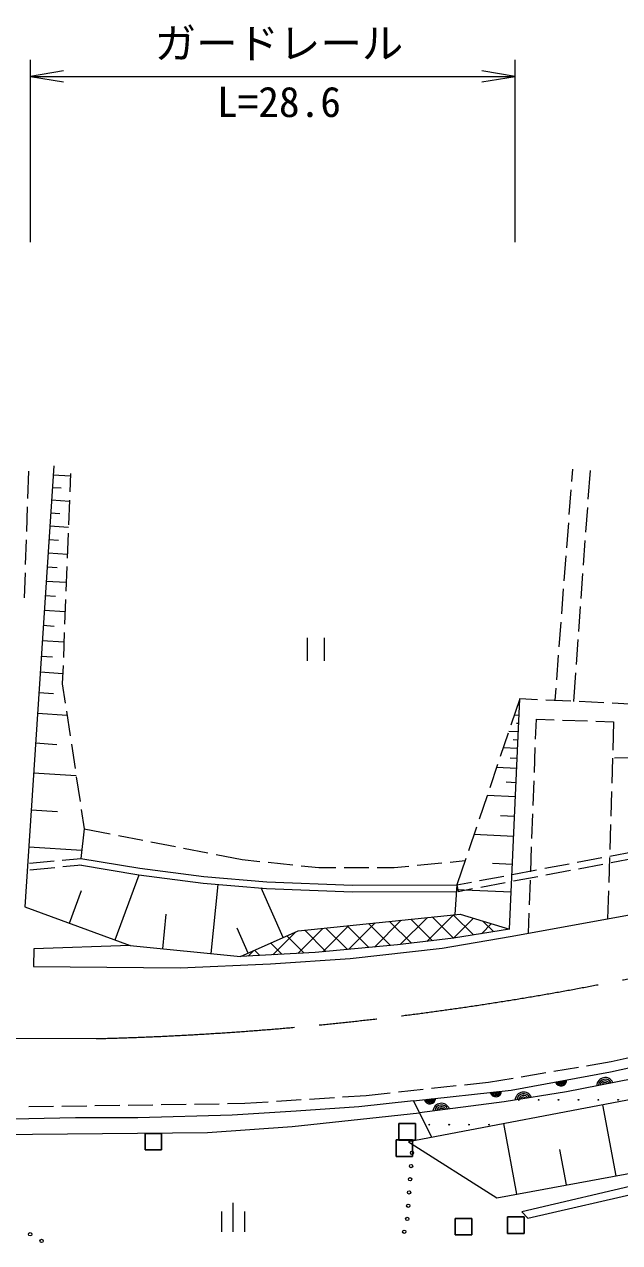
# Model space of a CAD drawing. Units: millimetres, scale not verified. Extents: x 40000 to 680000, y 20000 to 380000.
# Drawn here: x 184636 to 220559, y 264591 to 338144 of the extents above; entities that cross this region are included whole.
import ezdxf
from ezdxf.enums import TextEntityAlignment as Align

# ---------------------------------------------------------------- set-up
doc = ezdxf.new("R2010")
doc.units = ezdxf.units.MM
doc.header["$LTSCALE"] = 1000
doc.linetypes.add('CHAIN', pattern=[18.5, 12, -1.5, 3.5, -1.5])
for name, color, linetype, lineweight in [('M-BMK', 2, 'CHAIN', 13), ('M-BMK-ROW', 30, 'Continuous', 25), ('M-STR-HTXT', 7, 'Continuous', 13), ('M-WORK', 1, 'Continuous', 13)]:
    doc.layers.add(name, color=color, linetype=linetype, lineweight=lineweight)
doc.styles.add('ＭＳ ゴシック', font='')
doc.styles.get('ＭＳ ゴシック').set_extended_font_data('MS Gothic')

# ---------------------------------------------------------------- blocks, each defined once
blk = doc.blocks.new('open_arrow')
at = {"color": 0, "linetype": 'Continuous', "lineweight": -2}
blk.add_lwpolyline([(7.5, 1.25), (0, 0), (7.5, -1.25)], dxfattribs=at)

msp = doc.modelspace()

# ---------------------------------------------------------------- hatches: boundary and pattern name
at = {"layer": 'M-WORK'}
h = msp.add_hatch(dxfattribs=at)
h.set_pattern_fill('USER', color=256, style=0, pattern_type=2)
h.set_pattern_definition([(45, (210528, 282965), (-707.11, 707.11), []), (135, (210528, 282965), (-707.11, -707.11), [])])
h.paths.add_polyline_path([(210528, 282965), (213912, 283524), (210928, 284430), (210621, 284398), (201164, 283411), (200250, 283006), (198151, 282077), (197674, 281866), (202190, 282112), (207145, 282565)])

# ---------------------------------------------------------------- linework, layer by layer
at = {"layer": 'M-BMK'}
msp.add_line((164896, 276989), (188964, 276909), dxfattribs=at)
msp.add_arc((184409, 461853), 185000, 271.41083, 286.86823, dxfattribs=at)
at = {"layer": 'M-BMK-ROW'}
for p, q in [((208231, 271784), (207231, 271784)), ((207231, 271784), (207231, 270784)), ((208231, 270784), (208231, 271784)), ((192919, 271186), (191919, 271186)), ((191919, 271186), (191919, 270186)), ((192919, 270186), (192919, 271186)), ((208066, 270801), (207066, 270801)), ((207066, 270801), (207066, 269801)), ((207231, 270784), (208231, 270784)), ((208066, 269801), (208066, 270801)), ((191919, 270186), (192919, 270186)), ((207066, 269801), (208066, 269801)), ((211637, 266052), (210637, 266052)), ((210637, 266052), (210637, 265052)), ((211637, 265052), (211637, 266052)), ((214801, 266140), (213801, 266140)), ((213801, 266140), (213801, 265140)), ((214801, 265140), (214801, 266140)), ((210637, 265052), (211637, 265052)), ((213801, 265140), (214801, 265140))]:
    msp.add_line(p, q, dxfattribs=at)
at = {"layer": 'M-STR-HTXT'}
for p, q in [((185000, 325000), (185000, 336000)), ((214249, 325000), (214249, 336000)), ((185000, 335000), (214249, 335000))]:
    msp.add_line(p, q, dxfattribs=at)
at = {"layer": 'M-WORK'}
for p, q in [((186408, 311481), (184665, 284858)), ((184851, 309523), (184907, 311163)), ((217676, 310536), (217734, 311287)), ((218773, 311207), (218648, 309474)), ((186373, 310949), (187413, 310881)), ((187419, 311023), (187376, 309919)), ((186323, 310192), (186864, 310157)), ((217524, 308542), (217638, 310037)), ((184782, 307524), (184834, 309023)), ((186274, 309436), (187354, 309365)), ((187356, 309419), (187298, 307921)), ((218612, 308975), (218504, 307479)), ((186222, 308650), (186783, 308613)), ((186171, 307864), (187293, 307791)), ((217372, 306548), (217486, 308043)), ((184714, 305525), (184765, 307024)), ((186117, 307048), (186700, 307010)), ((187279, 307421), (187221, 305922)), ((218468, 306980), (218360, 305484)), ((186064, 306232), (187230, 306156)), ((217220, 304553), (217334, 306049)), ((186008, 305384), (186614, 305345)), ((187201, 305422), (187143, 303924)), ((184645, 303526), (184697, 305025)), ((185953, 304536), (187164, 304457)), ((218324, 304986), (218217, 303489)), ((217067, 302559), (217181, 304055)), ((185895, 303656), (186524, 303615)), ((187124, 303424), (187066, 301925)), ((185838, 302775), (187095, 302693)), ((218181, 302991), (218073, 301495)), ((185778, 301861), (186431, 301818)), ((216915, 300565), (217029, 302061)), ((185718, 300946), (187024, 300861)), ((187046, 301425), (186988, 299927)), ((201696, 301112), (201696, 299712)), ((202746, 299712), (202746, 301112)), ((218037, 300996), (217929, 299500)), ((185656, 299996), (186334, 299952)), ((186969, 299427), (186926, 298322)), ((216763, 298571), (216877, 300066)), ((185594, 299046), (186951, 298958)), ((217893, 299001), (217768, 297269)), ((186926, 298322), (187101, 297165)), ((216667, 297322), (216725, 298072)), ((185512, 297800), (186402, 297742)), ((213912, 283524), (214541, 297424)), ((214541, 297424), (214002, 295832)), ((215611, 297372), (214541, 297424)), ((217608, 297276), (216110, 297348)), ((219606, 297180), (218108, 297252)), ((221175, 297104), (220105, 297156)), ((185430, 296554), (187210, 296438)), ((187175, 296670), (187399, 295187)), ((214496, 296425), (214207, 296438)), ((214473, 295926), (214329, 295932)), ((215490, 294978), (215535, 296193)), ((215535, 296193), (216617, 296156)), ((217116, 296139), (218615, 296088)), ((219115, 296071), (220197, 296034)), ((220197, 296034), (220145, 294332)), ((213841, 295358), (213360, 293938)), ((214451, 295426), (213873, 295452)), ((185313, 294759), (186595, 294675)), ((187474, 294693), (187698, 293210)), ((214406, 294427), (213539, 294466)), ((214428, 294927), (214139, 294940)), ((215416, 292980), (215472, 294479)), ((214378, 293820), (213945, 293840)), ((220129, 293833), (220083, 292333)), ((221380, 293865), (220245, 293849)), ((185195, 292964), (187760, 292796)), ((213199, 293464), (212717, 292044)), ((214351, 293214), (213133, 293269)), ((187772, 292715), (187996, 291232)), ((214312, 292361), (213703, 292389)), ((215343, 290981), (215398, 292480)), ((212557, 291570), (212075, 290149)), ((214273, 291508), (212562, 291586)), ((220068, 291834), (220022, 290334)), ((185049, 290729), (186645, 290624)), ((188071, 290738), (188246, 289580)), ((214219, 290311), (213364, 290350)), ((215269, 288983), (215324, 290482)), ((220006, 289835), (219960, 288335)), ((188246, 289580), (188038, 287791)), ((188246, 289580), (189823, 289271)), ((190313, 289175), (191785, 288887)), ((211915, 289676), (211433, 288255)), ((214165, 289113), (211761, 289222)), ((184903, 288494), (188095, 288285)), ((192276, 288791), (193748, 288503)), ((194239, 288407), (195711, 288119)), ((215195, 286984), (215251, 288483)), ((184936, 287505), (186429, 287643)), ((186927, 287689), (188038, 287791)), ((188038, 287791), (191605, 287202)), ((196202, 288023), (197779, 287715)), ((197779, 287715), (198853, 287604)), ((210330, 287566), (211230, 287654)), ((211273, 287782), (210733, 286190)), ((218002, 287560), (219476, 287838)), ((219945, 287836), (219899, 286336)), ((219968, 287931), (221442, 288209)), ((220042, 287538), (221516, 287815)), ((184972, 287107), (186466, 287244)), ((186964, 287290), (188075, 287393)), ((187973, 287396), (191547, 286806)), ((191605, 287202), (195468, 286696)), ((199350, 287552), (200842, 287398)), ((201340, 287347), (202414, 287235)), ((202414, 287235), (203429, 287235)), ((203929, 287235), (205429, 287235)), ((205929, 287235), (206943, 287235)), ((206943, 287235), (207842, 287323)), ((208340, 287372), (209833, 287518)), ((214089, 287430), (212887, 287485)), ((214072, 286819), (215546, 287097)), ((216037, 287190), (217511, 287467)), ((216111, 286796), (217585, 287074)), ((218076, 287167), (219550, 287445)), ((190111, 282863), (191556, 286805)), ((191547, 286806), (195425, 286298)), ((195425, 286298), (199253, 285977)), ((195468, 286696), (199278, 286376)), ((195909, 282042), (196327, 286222)), ((199278, 286376), (204446, 286163)), ((204446, 286163), (210733, 286190)), ((210733, 286190), (210621, 284398)), ((210733, 286190), (211615, 286356)), ((210733, 286190), (210807, 285797)), ((212106, 286448), (213580, 286726)), ((212180, 286055), (213654, 286333)), ((214146, 286426), (215620, 286704)), ((215122, 284985), (215177, 286484)), ((187351, 283874), (188074, 285845)), ((200250, 283006), (198922, 286005)), ((199253, 285977), (204439, 285763)), ((204439, 285763), (210735, 285790)), ((214013, 285748), (210715, 285897)), ((210807, 285797), (211689, 285963)), ((219883, 285836), (219831, 284135)), ((184665, 284858), (191014, 282532)), ((192983, 282335), (193192, 284425)), ((201164, 283411), (210928, 284430)), ((210928, 284430), (213912, 283524)), ((213958, 283071), (221604, 284457)), ((215058, 283271), (215103, 284486)), ((198151, 282077), (197487, 283576)), ((197674, 281866), (201164, 283411)), ((213912, 283524), (210528, 282965)), ((191014, 282532), (185213, 282325)), ((191014, 282532), (197674, 281866)), ((207145, 282565), (202190, 282112)), ((210528, 282965), (207145, 282565)), ((209856, 282379), (213958, 283071)), ((185213, 282325), (185186, 281260)), ((202190, 282112), (197674, 281866)), ((199493, 281420), (204288, 281739)), ((204288, 281739), (209856, 282379)), ((185186, 281260), (194031, 281180)), ((194031, 281180), (199493, 281420)), ((216591, 274941), (218070, 275189)), ((218563, 275272), (220040, 275519)), ((220040, 275519), (221139, 275759)), ((212648, 274280), (214125, 274528)), ((214618, 274611), (216097, 274858)), ((205255, 273481), (206714, 273639)), ((207211, 273693), (208703, 273854)), ((226461, 274221), (207817, 270683)), ((209200, 273908), (210691, 274069)), ((211188, 274123), (212648, 274280)), ((188897, 272866), (190397, 272889)), ((190897, 272896), (192397, 272919)), ((192897, 272926), (194397, 272949)), ((194897, 272956), (196397, 272978)), ((196896, 272986), (197942, 273002)), ((197942, 273002), (199353, 273094)), ((199852, 273127), (201349, 273225)), ((201848, 273258), (203345, 273356)), ((203843, 273389), (205255, 273481)), ((208121, 273160), (204826, 272791)), ((209233, 270952), (208121, 273160)), ((220346, 268632), (219554, 272910)), ((184898, 272807), (186398, 272829)), ((186898, 272836), (188397, 272859)), ((197180, 272285), (191479, 272125)), ((201043, 272525), (197180, 272285)), ((200795, 271597), (208485, 272437)), ((204826, 272791), (201043, 272525)), ((187723, 272125), (181294, 271997)), ((191479, 272125), (187723, 272125)), ((195680, 271237), (200795, 271597)), ((214356, 267524), (213570, 271774)), ((181311, 271109), (195680, 271237)), ((207817, 270683), (213145, 267299)), ((217351, 268078), (216955, 270217)), ((213145, 267299), (227356, 269929)), ((227360, 269449), (214662, 266441)), ((215017, 266068), (227465, 268931)), ((197246, 265253), (197246, 267003)), ((196546, 265253), (196546, 266478)), ((197946, 265253), (197946, 266478)), ((214662, 266441), (215017, 266068))]:
    msp.add_line(p, q, dxfattribs=at)
for points in [[(208121, 273160), (214021, 273802), (220015, 274895), (226169, 276253), (232963, 278145), (240555, 280702), (249986, 283899), (263466, 288481), (270340, 290586), (273856, 291438), (277879, 292238), (282275, 293037), (286937, 293596), (290560, 293943), (294609, 293810), (298978, 293357), (302761, 292637), (306654, 291778)], [(226028, 275478), (222383, 274689), (217348, 273703), (213591, 273090), (208485, 272437)]]:
    msp.add_lwpolyline(points, dxfattribs=at)
for centre, radius in [((215673, 273215), 22.5), ((216873, 273215), 22.5), ((218073, 273215), 22.5), ((219273, 273215), 22.5), ((220473, 273215), 22.5), ((209073, 271715), 22.5), ((210273, 271715), 22.5), ((211473, 271715), 22.5), ((212673, 271715), 22.5), ((208029, 270013), 100), ((207972, 269215), 100), ((207914, 268417), 100), ((207857, 267619), 100), ((207800, 266821), 100), ((207742, 266023), 100), ((184986, 265099), 100), ((185675, 264691), 100), ((207560, 265247), 100)]:
    msp.add_circle(centre, radius, dxfattribs=at)
for centre, radius, start, end in [((217027, 274405), 354, 199.12466, 1.52984), ((217027, 274405), 283, 201.3487, 359.3058), ((217027, 274405), 212, 205.09503, 355.55948), ((217027, 274405), 142, 212.80676, 347.84775), ((217027, 274405), 100, 223.12442, 337.53009), ((219686, 274046), 512, 23.75693, 178.39617), ((219686, 274046), 410, 27.00223, 175.15087), ((219686, 274046), 308, 32.53668, 169.61642), ((213086, 273755), 354, 195.01059, 357.41576), ((213086, 273755), 283, 197.23462, 355.19173), ((213086, 273755), 212, 200.98095, 351.4454), ((213086, 273755), 142, 208.69268, 343.73367), ((213086, 273755), 100, 219.01034, 333.41601), ((214761, 273167), 512, 21.94491, 176.58414), ((219686, 274046), 205, 44.35994, 157.79316), ((209109, 273322), 354, 195.01059, 357.41576), ((209109, 273322), 283, 197.23462, 355.19173), ((209109, 273322), 212, 200.98095, 351.4454), ((209109, 273322), 142, 208.69268, 343.73367), ((209109, 273322), 100, 219.01034, 333.41601), ((209803, 272492), 512, 19.97369, 174.61292), ((209803, 272492), 410, 23.21898, 171.36762), ((214761, 273167), 410, 25.1902, 173.33884), ((214473, 273215), 22.5, 132.9865, 65.54255), ((214761, 273167), 308, 30.72465, 167.8044), ((214761, 273167), 205, 42.54791, 155.98113), ((209803, 272492), 308, 28.75343, 165.83317), ((209803, 272492), 205, 40.57669, 154.00991)]:
    msp.add_arc(centre, radius, start, end, dxfattribs=at)

# ---------------------------------------------------------------- block references
at = {"layer": 'M-STR-HTXT', "xscale": 267, "yscale": 267}
msp.add_blockref('open_arrow', (185000, 335000), dxfattribs=at)
at = {"layer": 'M-STR-HTXT', "xscale": 267, "yscale": 267, "rotation": 180}
msp.add_blockref('open_arrow', (214249, 335000), dxfattribs=at)

# ---------------------------------------------------------------- texts
at = {"layer": 'M-STR-HTXT', "style": 'ＭＳ ゴシック'}
msp.add_text('ガードレール', height=1833, dxfattribs=at).set_placement((200000, 337000), align=Align.MIDDLE_CENTER)
msp.add_text('L=28.6', height=1833, dxfattribs=at).set_placement((200000, 332000), align=Align.BOTTOM_CENTER)

doc.saveas('drawing.dxf')
